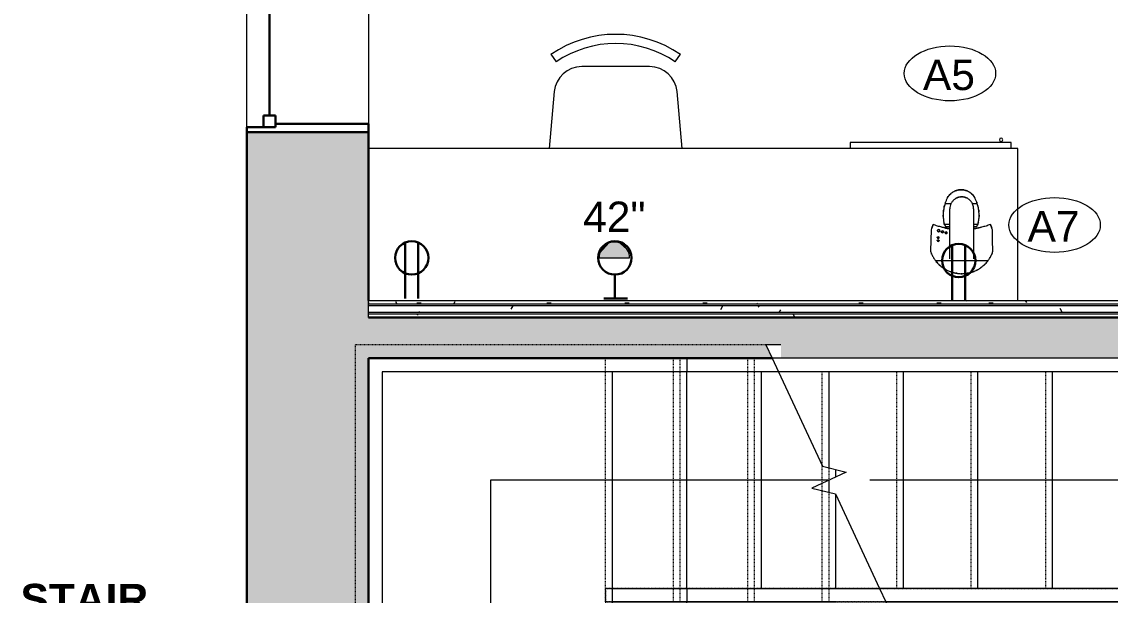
# Model space of a CAD drawing. Header units: inches. Extents: x -1176 to 1507, y -2563 to 978.
# Drawn here: x -1068.3 to -907.5, y -1072.3 to -987.6 of the extents above; entities that cross this region are included whole.
import ezdxf

# ---------------------------------------------------------------- set-up
doc = ezdxf.new("R2010")
doc.units = ezdxf.units.IN
doc.header["$MEASUREMENT"] = 0
doc.linetypes.add('Overhead 1_16_', pattern=[0.101562, 0.0625, -0.039062])
for name, color, linetype, lineweight in [('A-ANNO-NOTE', 131, 'Continuous', 40), ('A-AREA-IDEN', 2, 'Continuous', 9), ('A-DETL-MBND', 5, 'Continuous', 18), ('A-FLOR-HRAL', 11, 'Continuous', 18), ('A-GLAZ', 151, 'Continuous', 18), ('A-WALL', 113, 'Continuous', 18), ('A-WALL-PATT', 111, 'Continuous', 18), ('I-FURN', 30, 'Continuous', 9), ('I-WALL', 2, 'Continuous', 18), ('Q-CASE', 31, 'Continuous', 9), ('Q-SPCQ', 91, 'Continuous', 9), ('Q-SPCQ-IDEN', 132, 'Continuous', 9), ('S-STRS', 31, 'Continuous', 18), ('S-STRS-ANNO', 31, 'Continuous', 9), ('S-STRS-MBND', 31, 'Continuous', 18)]:
    doc.layers.add(name, color=color, linetype=linetype, lineweight=lineweight)
doc.styles.add('Arial', font='arial.ttf', dxfattribs={"height": 4.5})
doc.styles.add('Swis721 Lt BT', font='swissl.ttf', dxfattribs={"height": 4.5})
doc.styles.add('Swis721 Lt BT_B', font='', dxfattribs={"height": 4.5})
doc.styles.get('Swis721 Lt BT_B').set_extended_font_data('Swis721 Lt BT', bold=True)
pattern_1 = [(0, (0, 0), (15.36, 3.84), [0.634, -10.886, 0.634, -10.886, -61.44]), (0, (0, 0), (15.36, 3.84), [-23.04, 0.634, -22.406, 0.634, -10.886, -26.88]), (0, (0, 0), (15.36, 3.84), [-57.6, 0.634, -7.046, 0.634, -18.566]), (120, (5.76, 1.92), (-11.005538, 11.38215), [0.634, -10.886, 0.634, -10.886, -61.44]), (120, (5.76, 1.92), (-11.005538, 11.38215), [-23.04, 0.634, -22.406, 0.634, -10.886, -26.88]), (120, (5.76, 1.92), (-11.005538, 11.38215), [-57.6, 0.634, -7.046, 0.634, -18.566]), (240, (7.68, 9.6), (-4.354462, -15.22215), [0.634, -10.886, 0.634, -10.886, -61.44]), (240, (7.68, 9.6), (-4.354462, -15.22215), [-23.04, 0.634, -22.406, 0.634, -10.886, -26.88]), (240, (7.68, 9.6), (-4.354462, -15.22215), [-57.6, 0.634, -7.046, 0.634, -18.566])]

# ---------------------------------------------------------------- blocks, each defined once
blk = doc.blocks.new('Double Hung - medium 5ft 3_51_2_-6826450-2nd Floor Power _ Signal')
at = {"layer": 'A-GLAZ', "color": 8, "lineweight": 30}
for p, q in [((-20.75, 9), (-20, 9)), ((-20, 4.75), (-20, 9)), ((20, 4.75), (20, 9)), ((20.75, 9), (20, 9)), ((-20, 6.5), (-20, 4.75)), ((-20, 6.5), (-18.25, 6.5)), ((-18.25, 6.5), (-18.25, 4.75)), ((18.25, 6.5), (18.25, 4.75)), ((20, 6.5), (18.25, 6.5)), ((20, 6.5), (20, 4.75)), ((-18.25, 5.625), (18.25, 5.625)), ((-20, 4.75), (-18.25, 4.75)), ((-20, 4.75), (-19.5, 4.75)), ((-19.5, -9), (-19.5, 4.75)), ((20, 4.75), (18.25, 4.75)), ((19.5, 4.75), (20, 4.75)), ((19.5, 4.75), (19.5, -9)), ((-19.5, -9), (-20.75, -9)), ((19.5, -9), (20.75, -9))]:
    blk.add_line(p, q, dxfattribs=at)
blk = doc.blocks.new('Top Rail Type - Top Rail_Internal_-6954584-2nd Floor Power _ Signal')
at = {"layer": 'A-FLOR-HRAL', "lineweight": 9}
for p, q in [((-970.04, -1037.3), (-970.04, -1039.3)), ((-981.04, -1039.3), (-1015.06, -1039.3)), ((-1015.06, -1039.3), (-1015.06, -1107.3)), ((-970.04, -1039.3), (-981.04, -1039.3)), ((-956.5, -1039.3), (-970.04, -1039.3)), ((-1015.06, -1107.3), (-992.04, -1107.3)), ((-992.04, -1109.3), (-992.04, -1107.3)), ((-992.04, -1107.3), (-981.04, -1107.3)), ((-981.04, -1107.3), (-926.04, -1107.3)), ((-926.04, -1109.3), (-926.04, -1107.3)), ((-926.04, -1107.3), (-915.04, -1107.3)), ((-915.04, -1107.3), (-915.04, -1109.3))]:
    blk.add_line(p, q, dxfattribs=at)
blk = doc.blocks.new('Top Rail Type - Top Rail_Internal_-V12-2nd Floor Power _ Signal')
at = {"layer": 'A-FLOR-HRAL', "lineweight": 9}
for p, q in [((-1015.06, -1039.3), (-1015.06, -1107.3)), ((-970.04, -1039.3), (-1015.06, -1039.3)), ((-956.5, -1039.3), (-970.04, -1039.3)), ((-1015.06, -1107.3), (-992.04, -1107.3)), ((-992.04, -1107.3), (-926.04, -1107.3)), ((-926.04, -1107.3), (-915.04, -1107.3)), ((-915.04, -1107.3), (-915.04, -1109.3))]:
    blk.add_line(p, q, dxfattribs=at)
blk = doc.blocks.new('Top Rail Type - Top Rail_Internal_-6954602-2nd Floor Power _ Signal')
at = {"layer": 'A-DETL-MBND', "lineweight": 9}
for p, q in [((-981.04, -1073.3), (-981.04, -1071.3)), ((-981.04, -1071.3), (-970.04, -1071.3)), ((-970.04, -1071.3), (-941.58, -1071.3)), ((-970.04, -1071.3), (-970.04, -1073.3)), ((-970.04, -1073.3), (-981.04, -1073.3)), ((-981.04, -1075.3), (-981.04, -1073.3)), ((-981.04, -1073.3), (-970.04, -1073.3)), ((-948.04, -1073.3), (-970.04, -1073.3)), ((-970.04, -1075.3), (-970.04, -1073.3)), ((-970.04, -1073.3), (-948.04, -1073.3)), ((-970.04, -1075.3), (-981.04, -1075.3)), ((-948.04, -1075.3), (-970.04, -1075.3))]:
    blk.add_line(p, q, dxfattribs=at)
blk = doc.blocks.new('F-Chairs - Side 01-V40-2nd Floor Power _ Signal')
at = {"layer": 'I-FURN'}
for p, q in [((-9.57, -3.52), (-8.8, -4.64)), ((8.8, -4.64), (9.57, -3.52)), ((5.02, -5.32), (-5.02, -5.32)), ((-9.07, -9.03), (-9.8, -17.42)), ((9.8, -17.42), (9.07, -9.03))]:
    blk.add_line(p, q, dxfattribs=at)
for centre, radius, start, end in [((0, -17.51), 16.94, 55.6197, 124.3803), ((0, -17.51), 15.59, 55.6197, 124.3803), ((-5.02, -9.38), 4.06, 90, 175.0303), ((5.02, -9.38), 4.06, 4.9697, 90)]:
    blk.add_arc(centre, radius, start, end, dxfattribs=at)
blk = doc.blocks.new('Top Rail Type - Top Rail_Internal_-V65-2nd Floor Power _ Signal')
at = {"layer": 'A-FLOR-HRAL', "linetype": 'Overhead 1_16_', "lineweight": 9}
for p, q in [((-1017.06, -1037.3), (-1017.06, -1109.3)), ((-971.04, -1037.3), (-1017.06, -1037.3)), ((-957.44, -1037.3), (-971.04, -1037.3)), ((-1015.06, -1039.3), (-1015.06, -1107.3)), ((-971.04, -1039.3), (-1015.06, -1039.3)), ((-956.5, -1039.3), (-971.04, -1039.3)), ((-1015.06, -1107.3), (-993.04, -1107.3)), ((-993.04, -1107.3), (-905.04, -1107.3)), ((-905.04, -1107.3), (-894.04, -1107.3)), ((-894.04, -1107.3), (-894.04, -1109.3)), ((-1017.06, -1109.3), (-993.04, -1109.3)), ((-993.04, -1109.3), (-905.04, -1109.3)), ((-905.04, -1109.3), (-894.04, -1109.3))]:
    blk.add_line(p, q, dxfattribs=at)
at = {"layer": 'A-FLOR-HRAL', "lineweight": 9}
for p, q in [((-957.44, -1037.3), (-956.5, -1039.3)), ((-899.54, -1037.3), (-957.44, -1037.3)), ((-894.04, -1039.3), (-894.04, -1037.3)), ((-894.04, -1039.3), (-956.5, -1039.3))]:
    blk.add_line(p, q, dxfattribs=at)
blk = doc.blocks.new('Top Rail Type - Top Rail_Internal_-7064918-2nd Floor Power _ Signal')
at = {"layer": 'A-FLOR-HRAL', "linetype": 'Overhead 1_16_', "lineweight": 9}
for p, q in [((-982.04, -1073.3), (-982.04, -1071.3)), ((-971.04, -1071.3), (-982.04, -1071.3)), ((-941.58, -1071.3), (-971.04, -1071.3)), ((-971.04, -1073.3), (-982.04, -1073.3)), ((-982.04, -1073.3), (-982.04, -1075.3)), ((-982.04, -1073.3), (-971.04, -1073.3)), ((-940.65, -1073.3), (-971.04, -1073.3)), ((-971.04, -1073.3), (-940.65, -1073.3)), ((-982.04, -1075.3), (-971.04, -1075.3)), ((-971.04, -1075.3), (-939.72, -1075.3))]:
    blk.add_line(p, q, dxfattribs=at)
at = {"layer": 'A-FLOR-HRAL', "lineweight": 9}
for p, q in [((-941.58, -1071.3), (-940.65, -1073.3)), ((-894.04, -1071.3), (-941.58, -1071.3)), ((-894.04, -1073.3), (-894.04, -1071.3)), ((-894.04, -1073.3), (-940.65, -1073.3)), ((-940.65, -1073.3), (-939.72, -1075.3)), ((-940.65, -1073.3), (-894.04, -1073.3)), ((-894.04, -1073.3), (-894.04, -1075.3)), ((-939.72, -1075.3), (-894.04, -1075.3))]:
    blk.add_line(p, q, dxfattribs=at)
blk = doc.blocks.new('A-UC Refrigerator - A-UC Refrigerator-V85-2nd Floor Power _ Signal')
at = {"layer": 'Q-SPCQ'}
for p, q in [((-11.87, -16.85), (-11.87, -17.75)), ((11.88, -17.75), (11.88, -16.85)), ((-11.87, -17.75), (11.88, -17.75)), ((-10.5, -17.75), (-10.5, -17.91)), ((-10.5, -17.75), (-10.5, -17.91)), ((-10.25, -17.93), (-10.25, -17.75)), ((-10.25, -17.93), (-10.25, -17.75))]:
    blk.add_line(p, q, dxfattribs=at)
for start, end in [(90, 270), (270, 90)]:
    blk.add_arc((-10.39, -18.13), 0.25, start, end, dxfattribs=at)
blk = doc.blocks.new('Desk9 - Desk-7353456-2nd Floor Power _ Signal')
at = {"layer": 'Q-CASE'}
for p, q in [((2318.5, 463.81), (2222.59, 463.81)), ((2318.5, 441.34), (2318.5, 463.81))]:
    blk.add_line(p, q, dxfattribs=at)
blk = doc.blocks.new('Keurig_Coffee_Maker_18764 - Keurig_Coffee_Maker_18764-V104-2nd Floor Power _ Signal')
at = {"layer": 'Q-SPCQ'}
for p, q in [((-0.05, 6.52), (0, 6.52)), ((-0.05, 6.52), (0, 6.52)), ((3.9, 4.57), (-3.9, 4.57)), ((-1.75, -3.08), (-1.75, 4.31)), ((1.75, 4.31), (1.75, -3.08)), ((-1.75, -0.79), (-2.38, -0.79)), ((-1.75, -0.47), (-2.24, -0.47)), ((2.42, -0.47), (1.75, -0.47)), ((2.56, -0.79), (1.75, -0.79)), ((-2.29, -3.82), (-1.56, -3.82)), ((-0.6, -4.72), (-0.61, -4.75)), ((-0.6, -4.72), (-0.61, -4.75)), ((-0.6, -4.72), (-0.61, -4.75)), ((-0.61, -4.75), (-0.53, -4.77)), ((-0.53, -4.77), (-0.61, -4.75)), ((-0.61, -4.75), (-0.53, -4.77)), ((-0.53, -4.77), (-0.61, -4.75)), ((-0.61, -4.75), (-0.53, -4.77)), ((-0.53, -4.77), (-0.61, -4.75)), ((-0.6, -4.72), (-0.52, -4.74)), ((-0.52, -4.74), (-0.6, -4.72)), ((-0.6, -4.72), (-0.52, -4.74)), ((-0.52, -4.74), (-0.6, -4.72)), ((-0.6, -4.72), (-0.52, -4.74)), ((-0.52, -4.74), (-0.6, -4.72)), ((-0.53, -4.77), (-0.52, -4.74)), ((-0.53, -4.77), (-0.52, -4.74)), ((-0.53, -4.77), (-0.52, -4.74)), ((-0.51, -4.75), (-0.43, -4.77)), ((-0.51, -4.75), (-0.51, -4.78)), ((-0.43, -4.8), (-0.51, -4.78)), ((-0.43, -4.77), (-0.35, -4.79)), ((-0.43, -4.8), (-0.43, -4.77)), ((-0.36, -4.82), (-0.43, -4.8)), ((-0.35, -4.79), (-0.36, -4.82)), ((-0.3, -4.8), (-0.31, -4.83)), ((-0.3, -4.8), (-0.11, -4.82)), ((-0.04, -4.82), (0.03, -4.82)), ((0.03, -4.82), (0.12, -4.82)), ((0.12, -4.82), (0.03, -4.82)), ((0.03, -4.85), (0.03, -4.82)), ((0.12, -4.82), (0.2, -4.81)), ((0.12, -4.82), (0.13, -4.85)), ((0.2, -4.81), (0.2, -4.84)), ((0.27, -4.8), (0.3, -4.8)), ((0.28, -4.83), (0.27, -4.8)), ((0.44, -4.8), (0.28, -4.83)), ((0.34, -4.79), (0.43, -4.77)), ((0.43, -4.77), (0.49, -4.75)), ((0.44, -4.77), (0.45, -4.8)), ((0.5, -4.78), (0.44, -4.8)), ((0.44, -4.8), (0.44, -4.8)), ((0.44, -4.8), (0.44, -4.8)), ((0.49, -4.75), (0.46, -4.76)), ((0.46, -4.76), (0.52, -4.75)), ((0.46, -4.76), (0.47, -4.79)), ((0.52, -4.78), (0.47, -4.79)), ((0.47, -4.79), (0.5, -4.78)), ((0.5, -4.78), (0.49, -4.75)), ((0.49, -4.75), (0.49, -4.75)), ((0.49, -4.75), (0.5, -4.78)), ((0.49, -4.75), (0.5, -4.78)), ((0.51, -4.78), (0.5, -4.75)), ((0.5, -4.78), (0.5, -4.78)), ((0.52, -4.75), (0.52, -4.78)), ((0.57, -4.73), (0.64, -4.7)), ((0.57, -4.73), (0.58, -4.76)), ((0.65, -4.73), (0.58, -4.76)), ((0.65, -4.73), (0.64, -4.7)), ((0.74, -4.66), (0.7, -4.68)), ((0.7, -4.68), (0.74, -4.66)), ((0.7, -4.68), (0.71, -4.71)), ((0.76, -4.68), (0.71, -4.71)), ((0.71, -4.71), (0.75, -4.69)), ((0.74, -4.66), (0.89, -4.58)), ((0.9, -4.61), (0.76, -4.68)), ((0.89, -4.58), (0.91, -4.61)), ((0.89, -4.58), (0.9, -4.61)), ((1.56, -3.82), (2.47, -3.82)), ((-0.11, -4.85), (-0.31, -4.83)), ((-0.11, -4.82), (-0.11, -4.85)), ((-0.04, -4.82), (-0.04, -4.86)), ((0.03, -4.85), (-0.04, -4.86)), ((0.03, -4.85), (0.13, -4.85)), ((0.13, -4.85), (0.03, -4.85)), ((0.2, -4.84), (0.13, -4.85))]:
    blk.add_line(p, q, dxfattribs=at)
at = {"layer": 'Q-SPCQ', "flags": 128}
for points in [[(-4.6, 3.21), (-4.56, 1.59), (-4.52, 0.02)], [(4.52, 0.02), (4.56, 1.59), (4.6, 3.21)]]:
    blk.add_lwpolyline(points, dxfattribs=at)
at = {"layer": 'Q-SPCQ'}
for centre, radius, start, end in [((3.48, 1.64), 0.125, 90, 270), ((3.48, 1.64), 0.125, 270, 90), ((2.3, 0.48), 0.125, 90, 270), ((2.3, 0.48), 0.125, 270, 90), ((2.84, 0.34), 0.156, 90, 270), ((2.84, 0.34), 0.156, 270, 90), ((3.4, 0.17), 0.187, 90, 270), ((3.48, 1.19), 0.125, 90, 270), ((3.4, 0.17), 0.187, 270, 90), ((3.48, 1.19), 0.125, 270, 90)]:
    blk.add_arc(centre, radius, start, end, dxfattribs=at)
for points, knots in [([(-0.05, 6.52), (-0.17, 6.51), (-0.34, 6.51), (-0.57, 6.49), (-0.74, 6.47), (-0.9, 6.44), (-1.07, 6.41), (-1.22, 6.37), (-1.38, 6.32), (-1.53, 6.28), (-1.68, 6.23), (-1.82, 6.17), (-2.01, 6.09), (-2.25, 5.98), (-2.6, 5.78), (-3.02, 5.49), (-3.49, 5.07), (-3.77, 4.75), (-3.9, 4.57)], [0, 0, 0, 0, 0.071429, 0.107143, 0.142857, 0.178571, 0.214286, 0.25, 0.285714, 0.321429, 0.357143, 0.392857, 0.428571, 0.5, 0.571429, 0.714286, 0.857143, 1, 1, 1, 1]), ([(-0.95, 6.43), (-0.9, 6.44), (-0.84, 6.45), (-0.78, 6.46), (-0.77, 6.46)], [0.7967468, 0.7967468, 0.7967468, 0.7967468, 0.83333333, 0.8389164, 0.8389164, 0.8389164, 0.8389164]), ([(2.29, 5.93), (2.15, 6), (1.95, 6.1), (1.67, 6.21), (1.49, 6.28), (1.34, 6.32), (1.23, 6.35), (1.11, 6.38), (1, 6.41), (0.88, 6.43), (0.76, 6.45), (0.63, 6.47), (0.47, 6.49), (0.26, 6.51), (0.09, 6.52), (0, 6.52)], [0, 0, 0, 0, 0.2, 0.3, 0.4, 0.45, 0.5, 0.55, 0.6, 0.65, 0.7, 0.75, 0.8, 0.9, 1, 1, 1, 1]), ([(0.86, 6.44), (0.84, 6.44), (0.79, 6.45), (0.74, 6.46), (0.71, 6.46)], [0.6380075, 0.6380075, 0.6380075, 0.6380075, 0.66666667, 0.70124078, 0.70124078, 0.70124078, 0.70124078]), ([(0.71, 6.46), (0.74, 6.46), (0.79, 6.45), (0.84, 6.44), (0.86, 6.44)], [0.29875922, 0.29875922, 0.29875922, 0.29875922, 0.33333333, 0.3619925, 0.3619925, 0.3619925, 0.3619925]), ([(-3.29, 5.25), (-3.33, 5.21), (-3.38, 5.16), (-3.43, 5.11), (-3.44, 5.1)], [0.69518211, 0.69518211, 0.69518211, 0.69518211, 0.75, 0.76572997, 0.76572997, 0.76572997, 0.76572997]), ([(-3.44, 5.1), (-3.43, 5.11), (-3.38, 5.16), (-3.33, 5.21), (-3.29, 5.25)], [0.1564995, 0.1564995, 0.1564995, 0.1564995, 0.16666667, 0.20361514, 0.20361514, 0.20361514, 0.20361514]), ([(-2.92, 5.56), (-2.89, 5.58), (-2.83, 5.62), (-2.76, 5.67), (-2.72, 5.7)], [0.31217337, 0.31217337, 0.31217337, 0.31217337, 0.33333333, 0.36744629, 0.36744629, 0.36744629, 0.36744629]), ([(-2.71, 5.7), (-2.75, 5.67), (-2.82, 5.63), (-2.89, 5.58), (-2.91, 5.56)], [0.45011637, 0.45011637, 0.45011637, 0.45011637, 0.5, 0.53251443, 0.53251443, 0.53251443, 0.53251443]), ([(-2.1, 6.05), (-2.13, 6.04), (-2.2, 6), (-2.28, 5.96), (-2.32, 5.94)], [0.21472031, 0.21472031, 0.21472031, 0.21472031, 0.25, 0.2976691, 0.2976691, 0.2976691, 0.2976691]), ([(-1.68, 6.23), (-1.62, 6.25), (-1.55, 6.27), (-1.48, 6.3), (-1.45, 6.3)], [0.62860412, 0.62860412, 0.62860412, 0.62860412, 0.66666667, 0.6809642, 0.6809642, 0.6809642, 0.6809642]), ([(1.62, 6.23), (1.6, 6.23), (1.57, 6.25), (1.54, 6.26), (1.52, 6.26)], [0.30422338, 0.30422338, 0.30422338, 0.30422338, 0.33333333, 0.34939051, 0.34939051, 0.34939051, 0.34939051]), ([(1.52, 6.26), (1.54, 6.26), (1.57, 6.25), (1.6, 6.23), (1.62, 6.23)], [0.65060949, 0.65060949, 0.65060949, 0.65060949, 0.66666667, 0.69577662, 0.69577662, 0.69577662, 0.69577662]), ([(2.85, 5.59), (2.8, 5.62), (2.62, 5.75), (2.43, 5.85), (2.29, 5.93)], [0.8, 0.8, 0.8, 0.8, 0.85, 1, 1, 1, 1]), ([(3.39, 5.15), (3.3, 5.23), (3.18, 5.34), (3.06, 5.44), (3.04, 5.45)], [0.585474, 0.585474, 0.585474, 0.585474, 0.7, 0.7283145, 0.7283145, 0.7283145, 0.7283145]), ([(3.04, 5.45), (3.15, 5.37), (3.27, 5.27), (3.38, 5.16), (3.39, 5.15)], [0.2716855, 0.2716855, 0.2716855, 0.2716855, 0.4, 0.414526, 0.414526, 0.414526, 0.414526]), ([(3.85, 4.63), (3.84, 4.65), (3.75, 4.77), (3.65, 4.88), (3.56, 4.97)], [0.3739159, 0.3739159, 0.3739159, 0.3739159, 0.4, 0.5097654, 0.5097654, 0.5097654, 0.5097654]), ([(-4.2, 4.12), (-4.2, 4.11), (-4.23, 4.06), (-4.26, 4), (-4.28, 3.96)], [0.4751172, 0.4751172, 0.4751172, 0.4751172, 0.5, 0.6286599, 0.6286599, 0.6286599, 0.6286599]), ([(-4.28, 3.96), (-4.26, 4), (-4.23, 4.06), (-4.2, 4.11), (-4.2, 4.12)], [0.3713401, 0.3713401, 0.3713401, 0.3713401, 0.5, 0.5248828, 0.5248828, 0.5248828, 0.5248828]), ([(3.48, 1.51), (3.47, 1.51), (3.46, 1.51), (3.44, 1.52), (3.42, 1.53), (3.4, 1.54), (3.39, 1.56), (3.37, 1.58), (3.36, 1.61), (3.36, 1.64), (3.36, 1.66)], [0, 0, 0, 0, 0.0555556, 0.1111111, 0.1666667, 0.2222222, 0.2777778, 0.3333333, 0.4444444, 0.5555556, 0.5555556, 0.5555556, 0.5555556]), ([(3.4, 1.73), (3.4, 1.73), (3.41, 1.74), (3.44, 1.75), (3.46, 1.76), (3.48, 1.76)], [0.7777778, 0.7777778, 0.7777778, 0.7777778, 0.7916667, 0.8611111, 1, 1, 1, 1]), ([(3.61, 1.66), (3.61, 1.64), (3.61, 1.61), (3.59, 1.58), (3.58, 1.56), (3.56, 1.54), (3.53, 1.52), (3.5, 1.51), (3.48, 1.51)], [0.4444444, 0.4444444, 0.4444444, 0.4444444, 0.5833333, 0.6527778, 0.7222222, 0.7916667, 0.8611111, 1, 1, 1, 1]), ([(2.3, 0.35), (2.3, 0.35), (2.28, 0.36), (2.27, 0.36), (2.26, 0.36), (2.24, 0.37), (2.23, 0.38), (2.22, 0.39), (2.21, 0.4), (2.19, 0.42), (2.18, 0.46), (2.18, 0.5), (2.19, 0.54), (2.2, 0.55), (2.22, 0.57), (2.23, 0.58), (2.26, 0.6), (2.28, 0.6), (2.3, 0.6)], [0, 0, 0, 0, 0.055556, 0.083333, 0.111111, 0.166667, 0.194444, 0.222222, 0.277778, 0.333333, 0.444444, 0.583333, 0.652778, 0.722222, 0.756944, 0.791667, 0.861111, 1, 1, 1, 1]), ([(2.3, 0.6), (2.31, 0.6), (2.33, 0.6), (2.35, 0.6), (2.36, 0.59), (2.38, 0.58), (2.39, 0.57), (2.4, 0.56), (2.42, 0.53), (2.43, 0.5), (2.43, 0.46), (2.42, 0.42), (2.4, 0.4), (2.39, 0.39), (2.38, 0.38), (2.35, 0.36), (2.32, 0.35), (2.3, 0.35)], [0, 0, 0, 0, 0.055556, 0.111111, 0.166667, 0.194444, 0.222222, 0.277778, 0.333333, 0.444444, 0.583333, 0.652778, 0.722222, 0.756944, 0.791667, 0.861111, 1, 1, 1, 1]), ([(2.79, 0.19), (2.78, 0.19), (2.77, 0.2), (2.75, 0.21), (2.74, 0.22), (2.72, 0.24), (2.7, 0.27), (2.68, 0.31), (2.69, 0.36), (2.7, 0.41), (2.72, 0.43), (2.73, 0.44), (2.74, 0.45), (2.74, 0.45)], [0.1111111, 0.1111111, 0.1111111, 0.1111111, 0.1666667, 0.1944444, 0.2222222, 0.2777778, 0.3333333, 0.4444444, 0.5833333, 0.6527778, 0.7222222, 0.7569444, 0.7777778, 0.7777778, 0.7777778, 0.7777778]), ([(2.84, 0.49), (2.85, 0.49), (2.87, 0.49), (2.88, 0.49), (2.9, 0.48), (2.92, 0.47), (2.93, 0.46), (2.95, 0.45), (2.96, 0.43), (2.98, 0.4), (3, 0.36), (3, 0.31), (2.99, 0.27), (2.98, 0.26), (2.98, 0.26)], [0, 0, 0, 0, 0.0555556, 0.0833333, 0.1111111, 0.1666667, 0.1944444, 0.2222222, 0.2777778, 0.3333333, 0.4444444, 0.5833333, 0.6527778, 0.6666667, 0.6666667, 0.6666667, 0.6666667]), ([(2.94, 0.22), (2.94, 0.22), (2.94, 0.21), (2.93, 0.2), (2.9, 0.19), (2.88, 0.18), (2.85, 0.18), (2.84, 0.18)], [0.7777778, 0.7777778, 0.7777778, 0.7777778, 0.7916667, 0.8263889, 0.8611111, 0.9305556, 1, 1, 1, 1]), ([(3.21, 0.17), (3.21, 0.19), (3.21, 0.21), (3.23, 0.25), (3.25, 0.28), (3.26, 0.3), (3.27, 0.31), (3.27, 0.31)], [0.5117541, 0.5117541, 0.5117541, 0.5117541, 0.5833333, 0.6527778, 0.7222222, 0.7569444, 0.7777778, 0.7777778, 0.7777778, 0.7777778]), ([(3.48, 1.06), (3.47, 1.06), (3.46, 1.06), (3.44, 1.07), (3.42, 1.08), (3.4, 1.09), (3.39, 1.11), (3.37, 1.13), (3.36, 1.17), (3.36, 1.21), (3.37, 1.24), (3.38, 1.27), (3.4, 1.29), (3.44, 1.31), (3.46, 1.31), (3.48, 1.31)], [0, 0, 0, 0, 0.055556, 0.111111, 0.166667, 0.222222, 0.277778, 0.333333, 0.444444, 0.583333, 0.652778, 0.722222, 0.791667, 0.861111, 1, 1, 1, 1]), ([(3.4, 0.36), (3.41, 0.36), (3.43, 0.35), (3.45, 0.35), (3.46, 0.35), (3.46, 0.34)], [0, 0, 0, 0, 0.0555556, 0.0833333, 0.1111111, 0.1111111, 0.1111111, 0.1111111]), ([(3.61, 1.21), (3.61, 1.19), (3.61, 1.16), (3.59, 1.13), (3.58, 1.11), (3.57, 1.1), (3.56, 1.09), (3.53, 1.07), (3.5, 1.06), (3.48, 1.06)], [0.4444444, 0.4444444, 0.4444444, 0.4444444, 0.5833333, 0.6527778, 0.7222222, 0.7569444, 0.7916667, 0.8611111, 1, 1, 1, 1]), ([(3.58, 0.2), (3.59, 0.17), (3.59, 0.13), (3.57, 0.08), (3.55, 0.06), (3.53, 0.04), (3.51, 0.02), (3.5, 0.01), (3.5, 0.01)], [0.4444444, 0.4444444, 0.4444444, 0.4444444, 0.5833333, 0.6527778, 0.7222222, 0.7569444, 0.7916667, 0.8262277, 0.8262277, 0.8262277, 0.8262277]), ([(3.52, 0.31), (3.53, 0.3), (3.54, 0.29), (3.56, 0.26), (3.57, 0.24), (3.58, 0.23)], [0.2222222, 0.2222222, 0.2222222, 0.2222222, 0.2777778, 0.3333333, 0.3930826, 0.3930826, 0.3930826, 0.3930826]), ([(-2.94, -0.35), (-2.62, -0.27), (-2.22, -0.19), (-1.82, -0.13), (-1.75, -0.12)], [0, 0, 0, 0, 0.1666667, 0.2038689, 0.2038689, 0.2038689, 0.2038689]), ([(-1.89, -0.14), (-1.95, -0.15), (-2.3, -0.21), (-2.65, -0.28), (-2.94, -0.35)], [0.8210261, 0.8210261, 0.8210261, 0.8210261, 0.85, 1, 1, 1, 1]), ([(-2.4, -0.85), (-2.39, -0.83), (-2.38, -0.79), (-2.36, -0.74), (-2.34, -0.7), (-2.34, -0.68), (-2.33, -0.67)], [0, 0, 0, 0, 0.0555556, 0.1111111, 0.1388889, 0.1661222, 0.1661222, 0.1661222, 0.1661222]), ([(-2.24, -0.47), (-2.24, -0.47), (-2.24, -0.47), (-2.24, -0.48), (-2.25, -0.49), (-2.26, -0.51), (-2.27, -0.53), (-2.28, -0.55), (-2.29, -0.57), (-2.29, -0.58), (-2.3, -0.6), (-2.31, -0.62), (-2.33, -0.66), (-2.35, -0.72), (-2.37, -0.76), (-2.38, -0.79)], [0.5262054, 0.5262054, 0.5262054, 0.5262054, 0.5555556, 0.6111111, 0.6388889, 0.6666667, 0.7083333, 0.75, 0.7708333, 0.78125, 0.7916667, 0.8333333, 0.875, 0.9166667, 1, 1, 1, 1]), ([(1.75, -0.12), (1.82, -0.13), (2.22, -0.19), (2.62, -0.27), (2.94, -0.35)], [0.7961218, 0.7961218, 0.7961218, 0.7961218, 0.8333333, 1, 1, 1, 1]), ([(2.56, -0.79), (2.56, -0.77), (2.54, -0.73), (2.52, -0.68), (2.51, -0.65), (2.49, -0.62), (2.48, -0.6), (2.47, -0.58), (2.46, -0.56), (2.46, -0.54), (2.45, -0.52), (2.44, -0.51), (2.43, -0.49), (2.43, -0.48), (2.42, -0.47), (2.42, -0.47), (2.42, -0.47)], [0, 0, 0, 0, 0.0555556, 0.1111111, 0.1388889, 0.1666667, 0.1944444, 0.2222222, 0.25, 0.2777778, 0.3055556, 0.3333333, 0.3611111, 0.3888889, 0.4444444, 0.4737946, 0.4737946, 0.4737946, 0.4737946]), ([(2.52, -0.67), (2.52, -0.68), (2.53, -0.7), (2.54, -0.74), (2.56, -0.79), (2.58, -0.83), (2.58, -0.85)], [0.8338778, 0.8338778, 0.8338778, 0.8338778, 0.8611111, 0.8888889, 0.9444444, 1, 1, 1, 1]), ([(3.4, -0.02), (3.39, -0.02), (3.37, -0.02), (3.35, -0.01), (3.34, -0.01), (3.33, -0.01)], [0, 0, 0, 0, 0.0555556, 0.0833333, 0.1111111, 0.1111111, 0.1111111, 0.1111111]), ([(3.44, -0.01), (3.44, -0.01), (3.43, -0.02), (3.41, -0.02), (3.4, -0.02)], [0.92827136, 0.92827136, 0.92827136, 0.92827136, 0.93055556, 1, 1, 1, 1]), ([(-1.75, -3.08), (-1.75, -3.18), (-1.73, -3.38), (-1.66, -3.67), (-1.55, -3.9), (-1.45, -4.07), (-1.36, -4.19), (-1.26, -4.3), (-1.14, -4.4), (-1.02, -4.5), (-0.9, -4.58), (-0.76, -4.65), (-0.62, -4.72), (-0.47, -4.77), (-0.3, -4.8), (-0.12, -4.83), (0.08, -4.83), (0.28, -4.81), (0.47, -4.77), (0.65, -4.7), (0.83, -4.62), (0.99, -4.52), (1.15, -4.4), (1.28, -4.27), (1.4, -4.13), (1.51, -3.97), (1.62, -3.75), (1.72, -3.46), (1.75, -3.21), (1.75, -3.08)], [0, 0, 0, 0, 0.055556, 0.111111, 0.166667, 0.194444, 0.222222, 0.25, 0.277778, 0.305556, 0.333333, 0.361111, 0.388889, 0.416667, 0.444444, 0.479167, 0.513889, 0.548611, 0.583333, 0.618056, 0.652778, 0.6875, 0.722222, 0.756944, 0.791667, 0.826389, 0.861111, 0.930556, 1, 1, 1, 1]), ([(2.72, -2.59), (2.72, -2.6), (2.71, -2.69), (2.71, -2.78), (2.7, -2.86)], [0.38887206, 0.38887206, 0.38887206, 0.38887206, 0.4, 0.46606846, 0.46606846, 0.46606846, 0.46606846]), ([(-2.38, -3.52), (-2.39, -3.45), (-2.41, -3.36), (-2.44, -3.27), (-2.44, -3.26)], [0.3370694, 0.3370694, 0.3370694, 0.3370694, 0.4, 0.41654848, 0.41654848, 0.41654848, 0.41654848]), ([(-2.21, -4.05), (-2.22, -4.03), (-2.23, -3.98), (-2.25, -3.94), (-2.25, -3.93)], [0.17849533, 0.17849533, 0.17849533, 0.17849533, 0.2, 0.21629659, 0.21629659, 0.21629659, 0.21629659]), ([(-1.37, -5.35), (-1.4, -5.33), (-1.51, -5.23), (-1.7, -5.03), (-1.84, -4.83), (-1.9, -4.72)], [0.2514335, 0.2514335, 0.2514335, 0.2514335, 0.3333333, 0.6666667, 1, 1, 1, 1]), ([(2.09, -4.72), (2.02, -4.83), (1.89, -5.03), (1.69, -5.23), (1.58, -5.33), (1.56, -5.35)], [0, 0, 0, 0, 0.3333333, 0.6666667, 0.7490333, 0.7490333, 0.7490333, 0.7490333]), ([(-0.54, -5.79), (-0.61, -5.77), (-0.72, -5.74), (-0.81, -5.69), (-0.84, -5.68)], [0.743068, 0.743068, 0.743068, 0.743068, 0.8333333, 0.8659614, 0.8659614, 0.8659614, 0.8659614]), ([(0.57, -5.83), (0.55, -5.83), (0.25, -5.89), (-0.07, -5.88), (-0.37, -5.83), (-0.39, -5.83)], [0.3169727, 0.3169727, 0.3169727, 0.3169727, 0.3333333, 0.6666667, 0.6832336, 0.6832336, 0.6832336, 0.6832336]), ([(1.02, -5.68), (1, -5.69), (0.9, -5.73), (0.8, -5.77), (0.72, -5.79)], [0.1342297, 0.1342297, 0.1342297, 0.1342297, 0.1666667, 0.2573673, 0.2573673, 0.2573673, 0.2573673])]:
    blk.add_open_spline(points, degree=3, knots=knots, dxfattribs=at)
for points in [[(-0.78, 6.46), (-0.84, 6.45), (-0.89, 6.44), (-0.94, 6.43)], [(0.08, 6.52), (0.05, 6.52), (0.03, 6.52), (0, 6.52)], [(0, 6.52), (0.03, 6.52), (0.05, 6.52), (0.08, 6.52)], [(-2.33, 5.93), (-2.25, 5.97), (-2.18, 6.01), (-2.1, 6.05)], [(-1.5, 6.29), (-1.55, 6.27), (-1.61, 6.25), (-1.66, 6.23)], [(-1.45, 6.3), (-1.46, 6.3), (-1.48, 6.29), (-1.5, 6.29)], [(2.29, 5.93), (2.48, 5.83), (2.67, 5.72), (2.85, 5.59)], [(3.9, 4.57), (3.75, 4.77), (3.43, 5.13), (2.89, 5.58), (2.49, 5.82), (2.29, 5.93)], [(3.57, 4.97), (3.67, 4.86), (3.76, 4.75), (3.85, 4.63)], [(-3.9, 4.57), (-4, 4.43), (-4.19, 4.15), (-4.43, 3.69), (-4.55, 3.38), (-4.6, 3.21)], [(-4.44, 3.63), (-4.45, 3.61), (-4.46, 3.59), (-4.47, 3.57)], [(-4.47, 3.57), (-4.46, 3.59), (-4.45, 3.61), (-4.44, 3.63)], [(4.6, 3.21), (4.55, 3.38), (4.43, 3.69), (4.19, 4.15), (4, 4.43), (3.9, 4.57)], [(4.47, 3.57), (4.46, 3.59), (4.45, 3.61), (4.45, 3.62)], [(4.45, 3.62), (4.45, 3.61), (4.46, 3.59), (4.47, 3.57)], [(3.48, 1.76), (3.49, 1.76), (3.51, 1.76), (3.53, 1.75), (3.55, 1.74), (3.56, 1.73), (3.58, 1.72), (3.59, 1.7), (3.59, 1.7)], [(-4.52, 0.02), (-4.48, -0.11), (-4.39, -0.36), (-4.29, -0.61), (-4.23, -0.74)], [(3.23, 0.08), (3.22, 0.1), (3.22, 0.12), (3.21, 0.14)], [(3.33, 0.34), (3.35, 0.35), (3.37, 0.36), (3.4, 0.36)], [(3.48, 1.31), (3.49, 1.31), (3.51, 1.31), (3.53, 1.31), (3.55, 1.3), (3.56, 1.28), (3.58, 1.27), (3.59, 1.26), (3.59, 1.25)], [(4.23, -0.74), (4.29, -0.61), (4.39, -0.36), (4.48, -0.11), (4.52, 0.02)], [(-4.44, -0.22), (-4.41, -0.31), (-4.34, -0.48), (-4.27, -0.65), (-4.23, -0.74)], [(-4.23, -0.74), (-4.27, -0.65), (-4.34, -0.48), (-4.41, -0.31), (-4.44, -0.22)], [(-4.23, -0.74), (-4.02, -0.66), (-3.59, -0.52), (-3.15, -0.4), (-2.94, -0.35)], [(-2.49, -1.24), (-2.53, -1.46), (-2.57, -1.89), (-2.56, -2.55), (-2.46, -3.2), (-2.36, -3.62), (-2.29, -3.82)], [(-2.38, -0.79), (-2.4, -0.86), (-2.45, -1.01), (-2.48, -1.17), (-2.49, -1.24)], [(-2.45, -1.03), (-2.44, -0.97), (-2.42, -0.91), (-2.4, -0.85)], [(-2.07, -0.17), (-1.98, -0.16), (-1.9, -0.15), (-1.81, -0.13)], [(2.94, -0.35), (2.58, -0.26), (2.22, -0.19), (1.86, -0.14)], [(1.9, -0.15), (2.25, -0.2), (2.59, -0.27), (2.94, -0.35)], [(2.47, -3.82), (2.54, -3.62), (2.65, -3.2), (2.74, -2.55), (2.75, -1.89), (2.71, -1.46), (2.68, -1.24)], [(2.68, -1.24), (2.67, -1.17), (2.63, -1.01), (2.59, -0.86), (2.56, -0.79)], [(2.58, -0.85), (2.6, -0.92), (2.62, -0.98), (2.64, -1.05)], [(2.94, -0.35), (3.15, -0.4), (3.59, -0.52), (4.02, -0.66), (4.23, -0.74)], [(4.23, -0.74), (4.27, -0.65), (4.34, -0.48), (4.41, -0.31), (4.44, -0.22)], [(4.44, -0.22), (4.41, -0.31), (4.34, -0.48), (4.27, -0.65), (4.23, -0.74)], [(-2.56, -2.15), (-2.56, -2.08), (-2.56, -2), (-2.55, -1.93)], [(-2.51, -2.85), (-2.52, -2.77), (-2.53, -2.68), (-2.54, -2.59)], [(2.74, -1.93), (2.74, -2), (2.74, -2.07), (2.74, -2.15)], [(-2.29, -3.82), (-2.24, -3.96), (-2.14, -4.23), (-2.02, -4.49), (-1.96, -4.62)], [(-1.96, -4.62), (-1.88, -4.77), (-1.7, -5.05), (-1.34, -5.4), (-0.91, -5.67), (-0.42, -5.84), (0.09, -5.9), (0.61, -5.84), (1.09, -5.67), (1.52, -5.4), (1.89, -5.05), (2.07, -4.77), (2.14, -4.62)], [(-1.9, -4.72), (-1.91, -4.71), (-1.93, -4.67), (-1.95, -4.63), (-1.96, -4.62)], [(2.14, -4.62), (2.13, -4.63), (2.12, -4.67), (2.1, -4.71), (2.09, -4.72)], [(2.14, -4.62), (2.21, -4.49), (2.33, -4.23), (2.43, -3.96), (2.47, -3.82)], [(2.44, -3.92), (2.42, -3.97), (2.41, -4.01), (2.39, -4.05)], [(2.62, -3.26), (2.6, -3.35), (2.58, -3.44), (2.56, -3.53)], [(-1.15, -5.51), (-1.19, -5.49), (-1.23, -5.46), (-1.27, -5.43)], [(-1, -5.6), (-1.05, -5.57), (-1.1, -5.54), (-1.15, -5.51)], [(1.33, -5.51), (1.28, -5.54), (1.24, -5.57), (1.19, -5.6)], [(1.45, -5.43), (1.41, -5.46), (1.37, -5.49), (1.33, -5.51)]]:
    blk.add_open_spline(points, degree=3, dxfattribs=at)
blk = doc.blocks.new('Appliance_Specialty Equipment Tag - Standard-3515593-2nd Floor Power _ Signal')
at = {"layer": 'Q-SPCQ-IDEN'}
blk.add_ellipse((-0.0499, 0.0037), major_axis=(-0.1406, 0), ratio=0.600473, dxfattribs=at)

msp = doc.modelspace()

# ---------------------------------------------------------------- hatches: boundary and pattern name
at = {"layer": 'A-ANNO-NOTE', "lineweight": 9}
for points in [[(-982.97, -1021.94), (-981.44, -1020.25), (-982.59, -1021.07)], [(-978.57, -1021.94), (-981.44, -1020.25), (-982.97, -1021.94)], [(-982.59, -1021.07), (-981.44, -1020.25), (-981.88, -1020.44)], [(-982.59, -1021.07), (-981.88, -1020.44), (-982.01, -1020.52)], [(-982.59, -1021.07), (-982.01, -1020.52), (-982.43, -1020.89)], [(-981.44, -1020.25), (-980.65, -1020.15), (-980.89, -1020.15)], [(-980.1, -1020.25), (-980.65, -1020.15), (-981.44, -1020.25)], [(-978.72, -1021.48), (-980.1, -1020.25), (-981.44, -1020.25)], [(-978.57, -1021.94), (-978.72, -1021.48), (-981.44, -1020.25)], [(-978.72, -1021.48), (-979.66, -1020.44), (-980.1, -1020.25)], [(-978.72, -1021.48), (-979.53, -1020.52), (-979.66, -1020.44)], [(-978.72, -1021.48), (-979.11, -1020.89), (-979.53, -1020.52)], [(-983.02, -1022.41), (-978.57, -1021.94), (-982.97, -1021.94)], [(-983.02, -1022.49), (-978.57, -1021.94), (-983.02, -1022.41)], [(-983.02, -1022.49), (-978.52, -1022.49), (-978.57, -1021.94)], [(-982.97, -1021.94), (-982.59, -1021.07), (-982.83, -1021.48)], [(-978.72, -1021.48), (-978.79, -1021.34), (-979.05, -1020.95)], [(-978.79, -1021.34), (-978.91, -1021.14), (-979.05, -1020.95)], [(-978.57, -1021.94), (-978.59, -1021.86), (-978.72, -1021.48)], [(-978.52, -1022.41), (-978.52, -1022.25), (-978.57, -1021.94)], [(-978.52, -1022.49), (-978.52, -1022.41), (-978.57, -1021.94)]]:
    msp.add_hatch(color=256, dxfattribs=at).paths.add_polyline_path(points, flags=0)
at = {"layer": 'A-WALL-PATT'}
h = msp.add_hatch(color=250, dxfattribs=at)
h.paths.add_polyline_path([(-1017.06, -1275.19), (-1017.06, -1210.94), (-1035.06, -1210.94), (-1035.06, -1275.19)], flags=0)
h.paths.add_polyline_path([(-1017.06, -1169.44), (-1017.06, -1003.94), (-1035.06, -1003.94), (-1035.06, -1169.44)], flags=0)
h.paths.add_polyline_path([(-1035.06, -962.44), (-1017.06, -962.44), (-1017.06, -859.94), (-1035.06, -859.94), (-1035.06, -957.94)], flags=0)
h.paths.add_polyline_path([(-1017.95, -818.44), (-1017.06, -818.44), (-1017.06, -715.94), (-1035.06, -715.94), (-1035.06, -818.44)], flags=0)
h.paths.add_polyline_path([(-1017.95, -674.44), (-1017.06, -674.44), (-1017.06, -567.94), (-1035.06, -567.94), (-1035.06, -674.44)], flags=0)
h.paths.add_polyline_path([(-1017.95, -534.44), (-1017.06, -534.44), (-1017.06, -425.69), (-1035.06, -425.69), (-1035.06, -534.44)], flags=0)
h.paths.add_polyline_path([(-1017.95, -388.69), (-1017.06, -388.69), (-1017.06, -275.19), (-1035.06, -275.19), (-1035.06, -388.69)], flags=0)
h.paths.add_polyline_path([(-1017.95, -239.19), (-1017.06, -239.19), (-1017.06, -119.5), (-1035.06, -119.5), (-1035.06, -239.19)], flags=0)
h.paths.add_polyline_path([(-1017.06, -83.5), (-1017.06, 16.25), (-1035.06, 16.25), (-1035.06, -83.5)], flags=0)
at = {"layer": 'A-WALL-PATT', "lineweight": 9}
h = msp.add_hatch(dxfattribs=at)
h.set_pattern_fill('FP_3', color=256, style=0, pattern_type=2)
h.set_pattern_definition(pattern_1)
h.paths.add_polyline_path([(-864.56, -1029.3), (-864.56, -1028.8), (-1017.06, -1028.8), (-1017.06, -1029.3), (-867.63, -1029.3)], flags=0)
h = msp.add_hatch(dxfattribs=at)
h.set_pattern_fill('FP_3', color=256, style=0, pattern_type=2)
h.set_pattern_definition(pattern_1)
h.paths.add_polyline_path([(-1017.06, -1030.55), (-863.81, -1030.55), (-863.81, -1029.55), (-1017.06, -1029.55)], flags=0)
h = msp.add_hatch(dxfattribs=at)
h.set_pattern_fill('FP_3', color=256, style=0, pattern_type=2)
h.set_pattern_definition(pattern_1)
h.paths.add_polyline_path([(-862.81, -1031.3), (-862.81, -1030.8), (-1017.06, -1030.8), (-1017.06, -1031.3), (-864.56, -1031.3)], flags=0)
at = {"layer": 'A-WALL-PATT'}
h = msp.add_hatch(color=250, dxfattribs=at)
h.paths.add_polyline_path([(-772.04, -1037.3), (-772.04, -1031.3), (-775.04, -1031.3), (-775.04, -1037.3)], flags=0)
h.paths.add_polyline_path([(-819.04, -1037.3), (-815.04, -1037.3), (-815.04, -1031.3), (-819.04, -1031.3)], flags=0)
h.paths.add_polyline_path([(-899.56, -1037.3), (-859.04, -1037.3), (-859.04, -1031.3), (-1017.06, -1031.3), (-1017.06, -1037.3), (-957.44, -1037.3), (-958.37, -1035.3), (-956.16, -1035.3), (-956.16, -1037.3), (-902.32, -1037.3)], flags=0)

# ---------------------------------------------------------------- linework, layer by layer
at = {"layer": 'A-ANNO-NOTE', "lineweight": 30}
for p, q in [((-1011.64, -1028.47), (-1011.64, -1020.21)), ((-1009.72, -1028.47), (-1009.72, -1020.21)), ((-930.84, -1028.86), (-930.84, -1020.59)), ((-928.93, -1028.86), (-928.93, -1020.59)), ((-980.69, -1028.47), (-980.69, -1024.97)), ((-982.32, -1028.47), (-978.82, -1028.47))]:
    msp.add_line(p, q, dxfattribs=at)
at = {"layer": 'A-ANNO-NOTE', "lineweight": 9}
msp.add_line((-983.02, -1022.49), (-978.52, -1022.49), dxfattribs=at)
at = {"layer": 'A-ANNO-NOTE', "lineweight": 30}
for centre in [(-1010.68, -1022.49), (-980.68, -1022.49), (-929.88, -1022.88)]:
    msp.add_circle(centre, 2.47, dxfattribs=at)
at = {"layer": 'A-ANNO-NOTE', "lineweight": 9}
msp.add_arc((-980.77, -1022.4), 2.25, 357.6427, 182.3573, dxfattribs=at)
at = {"layer": 'A-WALL', "lineweight": 9}
for p, q in [((-1035.06, -1003.94), (-1035.06, -962.44)), ((-1017.06, -962.44), (-1017.06, -1003.94))]:
    msp.add_line(p, q, dxfattribs=at)
at = {"layer": 'A-WALL', "color": 8, "lineweight": 30}
for p, q in [((-1035.06, -1003.94), (-1035.06, -1169.44)), ((-1035.06, -1003.94), (-1017.06, -1003.94)), ((-1017.06, -1003.94), (-1017.06, -1028.8)), ((-1017.06, -1031.3), (-859.04, -1031.3)), ((-1017.06, -1037.3), (-957.44, -1037.3)), ((-1017.06, -1037.3), (-1017.06, -1109.3))]:
    msp.add_line(p, q, dxfattribs=at)
at = {"layer": 'A-WALL'}
for p, q in [((-1017.06, -1031.3), (-1017.06, -1028.8)), ((-864.06, -1029.3), (-1017.06, -1029.3)), ((-863.81, -1029.55), (-1017.06, -1029.55)), ((-862.81, -1030.55), (-1017.06, -1030.55)), ((-862.81, -1030.8), (-1017.06, -1030.8))]:
    msp.add_line(p, q, dxfattribs=at)
at = {"layer": 'I-WALL'}
msp.add_line((-1017.06, -1028.8), (-864.56, -1028.8), dxfattribs=at)
at = {"layer": 'S-STRS', "lineweight": 9}
for p, q in [((-956.16, -1035.3), (-958.37, -1035.3)), ((-981.04, -1071.3), (-981.04, -1039.3)), ((-970.04, -1071.3), (-970.04, -1039.3)), ((-959.04, -1071.3), (-959.04, -1039.3)), ((-949.04, -1053.49), (-949.04, -1039.3)), ((-938.04, -1071.3), (-938.04, -1039.3)), ((-927.04, -1071.3), (-927.04, -1039.3)), ((-916.04, -1071.3), (-916.04, -1039.3)), ((-948.04, -1054.83), (-948.04, -1053.74)), ((-949.04, -1057.11), (-949.04, -1055.3)), ((-948.04, -1071.3), (-948.04, -1057.45))]:
    msp.add_line(p, q, dxfattribs=at)
at = {"layer": 'S-STRS', "linetype": 'Overhead 1_16_', "lineweight": 9}
for p, q in [((-971.04, -1071.3), (-971.04, -1039.3)), ((-960.04, -1071.3), (-960.04, -1039.3)), ((-950.04, -1053.16), (-950.04, -1039.3)), ((-939.04, -1071.3), (-939.04, -1039.3)), ((-928.04, -1071.3), (-928.04, -1039.3)), ((-917.04, -1071.3), (-917.04, -1039.3)), ((-949.04, -1055.3), (-949.04, -1053.49)), ((-950.04, -1056.87), (-950.04, -1055.77)), ((-949.04, -1071.3), (-949.04, -1057.11))]:
    msp.add_line(p, q, dxfattribs=at)
at = {"layer": 'S-STRS-ANNO'}
for p, q in [((-999.05, -1055.3), (-999.05, -1091.3)), ((-981.04, -1055.3), (-999.05, -1055.3)), ((-970.04, -1055.3), (-981.04, -1055.3)), ((-959.04, -1055.3), (-970.04, -1055.3)), ((-949.04, -1055.3), (-959.04, -1055.3)), ((-938.04, -1055.3), (-943.04, -1055.3)), ((-927.04, -1055.3), (-938.04, -1055.3)), ((-916.04, -1055.3), (-927.04, -1055.3)), ((-905.04, -1055.3), (-916.04, -1055.3))]:
    msp.add_line(p, q, dxfattribs=at)
at = {"layer": 'S-STRS-MBND', "linetype": 'Overhead 1_16_', "lineweight": 9}
for p, q in [((-1019.06, -1035.3), (-1019.06, -1111.3)), ((-973.21, -1035.3), (-1019.06, -1035.3)), ((-958.37, -1035.3), (-973.21, -1035.3)), ((-1017.06, -1037.3), (-1017.06, -1109.3)), ((-973.21, -1037.3), (-1017.06, -1037.3)), ((-982.04, -1073.3), (-982.04, -1037.3)), ((-973.21, -1037.3), (-982.04, -1037.3)), ((-957.44, -1037.3), (-973.21, -1037.3)), ((-972.04, -1073.3), (-972.04, -1037.3)), ((-971.04, -1073.3), (-971.04, -1037.3)), ((-961.04, -1073.3), (-961.04, -1037.3)), ((-960.04, -1073.3), (-960.04, -1037.3)), ((-950.04, -1055.77), (-950.04, -1053.16)), ((-949.04, -1055.3), (-949.04, -1053.49)), ((-950.04, -1073.3), (-950.04, -1056.87)), ((-949.04, -1073.3), (-949.04, -1057.11)), ((-982.04, -1071.3), (-982.04, -1073.3)), ((-982.04, -1071.3), (-894.04, -1071.3))]:
    msp.add_line(p, q, dxfattribs=at)
at = {"layer": 'S-STRS-MBND', "lineweight": 9}
for p, q in [((-958.37, -1035.3), (-957.44, -1037.3)), ((-956.5, -1039.3), (-949.99, -1053.26)), ((-946.49, -1054.11), (-951.59, -1056.49)), ((-949.99, -1053.26), (-946.49, -1054.11)), ((-951.59, -1056.49), (-948.09, -1057.34)), ((-948.09, -1057.34), (-941.58, -1071.3))]:
    msp.add_line(p, q, dxfattribs=at)

# ---------------------------------------------------------------- block references
at = {"layer": 'A-FLOR-HRAL', "lineweight": 9}
for name in ['Top Rail Type - Top Rail_Internal_-V65-2nd Floor Power _ Signal', 'Top Rail Type - Top Rail_Internal_-6954584-2nd Floor Power _ Signal', 'Top Rail Type - Top Rail_Internal_-V12-2nd Floor Power _ Signal', 'Top Rail Type - Top Rail_Internal_-6954602-2nd Floor Power _ Signal']:
    msp.add_blockref(name, (0, 0), dxfattribs=at)
at = {"layer": 'A-FLOR-HRAL', "linetype": 'Overhead 1_16_', "lineweight": 9}
msp.add_blockref('Top Rail Type - Top Rail_Internal_-7064918-2nd Floor Power _ Signal', (0, 0), dxfattribs=at)
at = {"layer": 'A-GLAZ', "rotation": 89.99999999999991}
msp.add_blockref('Double Hung - medium 5ft 3_51_2_-6826450-2nd Floor Power _ Signal', (-1026.06, -983.19), dxfattribs=at)
at = {"layer": 'I-FURN'}
msp.add_blockref('F-Chairs - Side 01-V40-2nd Floor Power _ Signal', (-980.56, -988.9), dxfattribs=at)
at = {"layer": 'Q-CASE'}
msp.add_blockref('Desk9 - Desk-7353456-2nd Floor Power _ Signal', (-3239.65, -1470.14), dxfattribs=at)
at = {"layer": 'Q-SPCQ', "rotation": 180}
for name, p in [('A-UC Refrigerator - A-UC Refrigerator-V85-2nd Floor Power _ Signal', (-934.02, -1023.18)), ('Keurig_Coffee_Maker_18764 - Keurig_Coffee_Maker_18764-V104-2nd Floor Power _ Signal', (-929.44, -1018.3))]:
    msp.add_blockref(name, p, dxfattribs=at)
at = {"layer": 'Q-SPCQ-IDEN', "xscale": 47.99999999999997, "yscale": 47.99999999999997, "zscale": 47.99999999999997}
for p in [(-928.79, -995.42), (-913.33, -1017.8)]:
    msp.add_blockref('Appliance_Specialty Equipment Tag - Standard-3515593-2nd Floor Power _ Signal', p, dxfattribs=at)

# ---------------------------------------------------------------- texts
at = {"layer": 'A-ANNO-NOTE', "lineweight": 9, "insert": (-985.37, -1014.17), "char_height": 4.5, "width": 10.302, "attachment_point": 1, "style": 'Swis721 Lt BT'}
msp.add_mtext('42"', dxfattribs=at)
at = {"layer": 'A-AREA-IDEN', "insert": (-1068.47, -1070.62), "char_height": 4.5, "width": 21.0585, "attachment_point": 1, "style": 'Swis721 Lt BT_B'}
msp.add_mtext('STAIR', dxfattribs=at)
at = {"layer": 'Q-SPCQ-IDEN', "char_height": 4.5, "width": 9.393, "attachment_point": 1, "style": 'Arial'}
for s, insert in [('A5', (-935.18, -993.2)), ('A7', (-919.72, -1015.57))]:
    msp.add_mtext(s, dxfattribs=dict(at, insert=insert))

doc.saveas('drawing.dxf')
